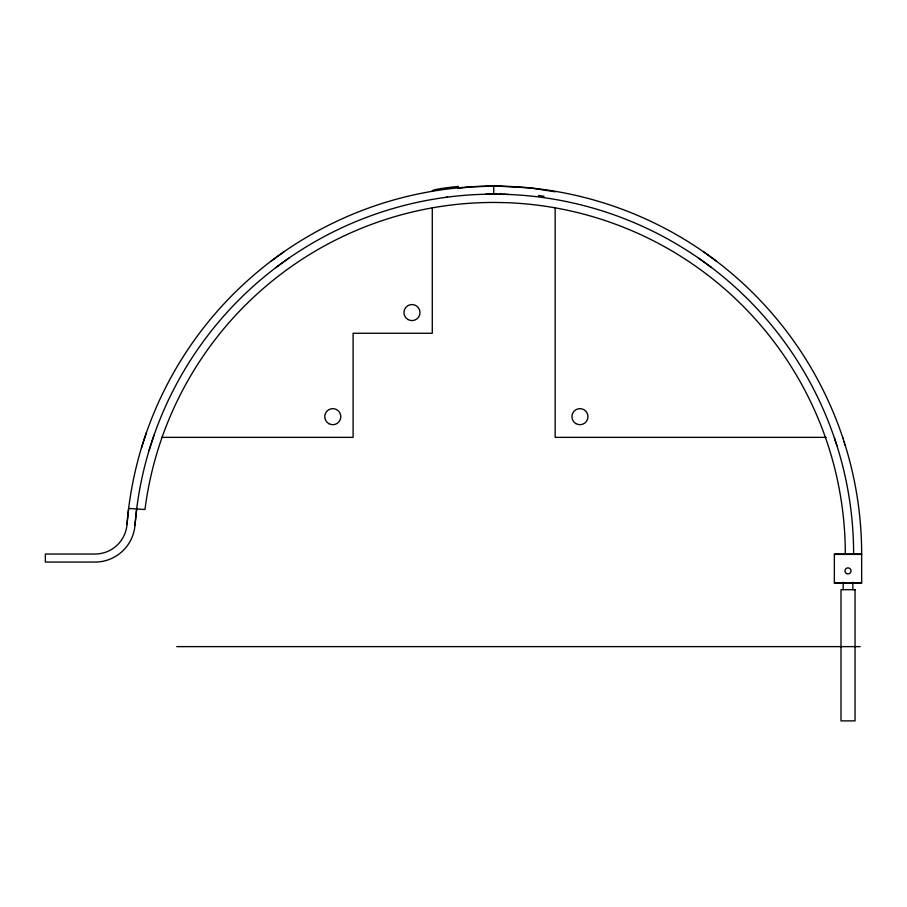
<?xml version="1.0" encoding="UTF-8"?>
<svg xmlns="http://www.w3.org/2000/svg" width="907" height="907" viewBox="0 0 907 907"><rect width="100%" height="100%" fill="white"/><g stroke="black" fill="none" stroke-linecap="round" stroke-linejoin="round"><path stroke-width="1.36" d="M496.435 194.155L495.551 194.143A359.898 359.898 0 0 0 134.996 525.153A40.135 40.135 0 0 1 94.986 562.068L45.35 562.068L45.35 554.041L94.986 554.041A32.108 32.108 0 0 0 126.991 524.507L128.635 508.453L144.973 509.507A351.587 351.587 0 0 1 495.505 202.454L506.095 202.658A351.587 351.587 0 0 1 845.313 554.041M134.996 525.153L136.73 508.453M141.424 447.99L146.378 432.741M149.054 450.473L154.009 435.224M271.034 261.171L284.004 251.738M275.751 267.656L288.721 258.234M445.893 197.341L447.593 197.114M485.744 194.234L493.93 194.143M486.05 186.196L487.773 186.162M488.34 186.15L490.302 186.128M491.027 186.128L492.15 186.116M494.655 186.116L471.357 186.797L457.978 188.361M492.932 186.116L493.93 186.116M844.145 583.065L839.61 583.088L847.251 583.11M161.593 437.367L353.095 437.367L353.095 333.266L432.288 333.266L432.288 207.873M826.141 437.367L555.163 437.367L555.163 207.873M861.65 554.041L834.361 554.041L834.361 583.178L861.65 583.178L861.65 554.041A367.925 367.925 0 0 0 508.51 186.411L502.07 186.207M834.361 554.381L861.65 554.381M834.361 582.838L844.145 582.838M851.866 582.838L861.65 582.838M848.759 583.11L856.401 583.088L851.866 583.065M176.763 646.623L860.165 646.623M126.991 524.507A367.925 367.925 0 0 1 493.725 186.116L499.292 186.162M495.551 194.143L493.725 194.143L493.725 186.116M495.097 186.116L495.868 186.116M495.675 194.143L495.097 194.143M495.585 186.116L498.374 186.139M496.231 194.155L504.36 194.302M496.911 194.155L497.512 194.166M498.204 186.139L530.107 187.919L555.163 191.785M498.816 194.177L500.403 194.2M499.802 186.162L501.152 186.196M499.406 186.162L500.222 186.173M500.709 186.184L501.469 186.196M500.301 194.2L501.14 194.223M501.662 194.234L503.011 194.257M503.691 194.279L505.709 194.347M504.587 194.302L508.181 194.438M698.855 258.314L711.439 267.452M703.73 251.931L716.235 261.023M834.406 438.002L836.367 443.954M842.569 437.083L842.909 438.126M844.122 441.845L844.474 442.922M836.605 444.691L836.946 445.745M844.893 444.271L845.358 445.756M852.818 582.215L852.818 589.686M843.193 582.215L843.193 589.686M506.389 194.37A359.898 359.898 0 0 1 853.623 554.041M432.9 191.207A25.77 1.848 -5.6 0 1 458.375 186.434M538.429 195.515A25.781 1.893 5.7 0 1 544.053 196.286M855.052 589.686L841.004 589.686L841.004 720.884L855.052 720.884L855.052 589.686M846.48 573.53A3.038 3.038 0 0 0 851.038 570.9A3.038 3.038 0 0 0 846.48 568.27A3.038 3.038 0 0 0 846.48 573.53M328.765 423.626A8.027 8.027 0 0 0 340.805 416.676A8.027 8.027 0 0 0 328.765 409.715A8.027 8.027 0 0 0 328.765 423.626M407.957 319.513A8.027 8.027 0 0 0 419.998 312.564A8.027 8.027 0 0 0 407.957 305.614A8.027 8.027 0 0 0 407.957 319.513M575.934 423.626A8.027 8.027 0 0 0 587.974 416.676A8.027 8.027 0 0 0 575.934 409.715A8.027 8.027 0 0 0 575.934 423.626"/></g></svg>
